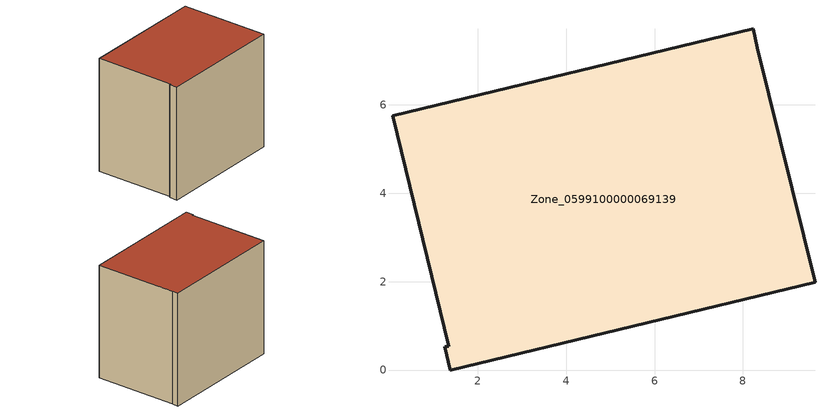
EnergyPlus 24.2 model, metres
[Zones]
Zone_0599100000069139
 floor ground (C_G): 9.63,1.99 1.38,0 1.25,0.53 1.34,0.53 0.07,5.75 8.23,7.72 8.32,7.29 z0
 wall outside (C_F): 8.32,7.29 8.23,7.72 0.07,5.75 1.34,0.53 1.25,0.53 1.38,0 9.63,1.99 8.32,7.29 z0:7.62
 roof outside (C_R): 1.25,0.53 1.38,0 9.63,1.99 8.32,7.29 8.23,7.72 0.07,5.75 1.34,0.53 z7.62
[BUILDING]
Pand.0599100000069139: North Axis=0; Terrain=City; Loads Convergence Tolerance Value=0.04; Temperature Convergence Tolerance Value=0.4; Solar Distribution=FullExterior; Maximum Number of Warmup Days=25; Minimum Number of Warmup Days=1
[Site:Location]
Rotterdam.The.Hague.AP_ZH_NLD Design_Conditions: Latitude=51.96; Longitude=4.45; Time Zone=1; Elevation=-4.5
[SITE:GROUNDTEMPERATURE:BUILDINGSURFACE]
18, 18, 18, 18, 18, 18, 18, 18, 18, 18, 18, 18
[MATERIAL] Thermal Absorptance=0.9; Solar Absorptance=0.7; Visible Absorptance=0.7
Name | Roughness | Thickness | Conductivity | Density | Specific Heat
G.TI.1965-1974 | MediumSmooth | 0.15 | 0.882353 | 540 | 1210
F.TI.1965-1974 | Rough | 0.3 | 0.697674 | 1920 | 840
R.TI.1965-1974 | MediumRough | 0.2 | 0.232558 | 1500 | 1000
[CONSTRUCTION]
C_G: G.TI.1965-1974
C_F: F.TI.1965-1974
C_R: R.TI.1965-1974
[ZONE]
Zone_0599100000069139: Type=1; Multiplier=1; Ceiling Height=Autocalculate; Volume=Autocalculate; Floor Area=autocalculate; Part of Total Floor Area=Yes
[ZONEINFILTRATION:DESIGNFLOWRATE]
Infil_Zone_0599100000069139: Zone or ZoneList or Space or SpaceList=Zone_0599100000069139; Schedule=AlwaysOn; Design Flow Rate Calculation Method=Flow/Area; Flow Rate per Floor Area=0.003; Constant Term Coefficient=1; Temperature Term Coefficient=0; Velocity Term Coefficient=0; Velocity Squared Term Coefficient=0
[HVACTEMPLATE:ZONE:IDEALLOADSAIRSYSTEM]
Zone_0599100000069139: Maximum Heating Supply Air Temperature=50; Minimum Cooling Supply Air Temperature=13; Maximum Heating Supply Air Humidity Ratio=0.0156; Minimum Cooling Supply Air Humidity Ratio=0.0077; Heating Limit=NoLimit; Cooling Limit=NoLimit; Dehumidification Control Type=ConstantSensibleHeatRatio; Cooling Sensible Heat Ratio=0.7; Dehumidification Setpoint=60; Humidification Control Type=None; Humidification Setpoint=30; Outdoor Air Method=None; Outdoor Air Flow Rate per Person=0.00944; Outdoor Air Flow Rate per Zone Floor Area=0; Outdoor Air Flow Rate per Zone=0; Demand Controlled Ventilation Type=None; Outdoor Air Economizer Type=NoEconomizer; Heat Recovery Type=None; Sensible Heat Recovery Effectiveness=0.7; Latent Heat Recovery Effectiveness=0.65
[ZONECONTROL:THERMOSTAT]
ThermostatControl_Zone_0599100000069139: Zone or ZoneList=Zone_0599100000069139; Control Type Schedule=DualSetpointControlType; Control 1=Thermostat_Zone_0599100000069139; Temperature Difference Between Cutout And Setpoint=0
[THERMOSTATSETPOINT:DUALSETPOINT]
Thermostat_Zone_0599100000069139: Heating Setpoint Temperature Schedule=HeatingSetpoint_Zone_0599100000069139; Cooling Setpoint Temperature Schedule=CoolingSetpoint_Zone_0599100000069139
[SCHEDULE:COMPACT]
HeatingSetpoint_Zone_0599100000069139: Through: 12/31, For: AllDays, Until: 24:00, 21
CoolingSetpoint_Zone_0599100000069139: Through: 12/31, For: AllDays, Until: 24:00, 24
DualSetpointControlType: Through: 12/31, For: AllDays, Until: 24:00, 4
AlwaysOn: Through: 12/31, For: AllDays, Until: 24:00, 1
